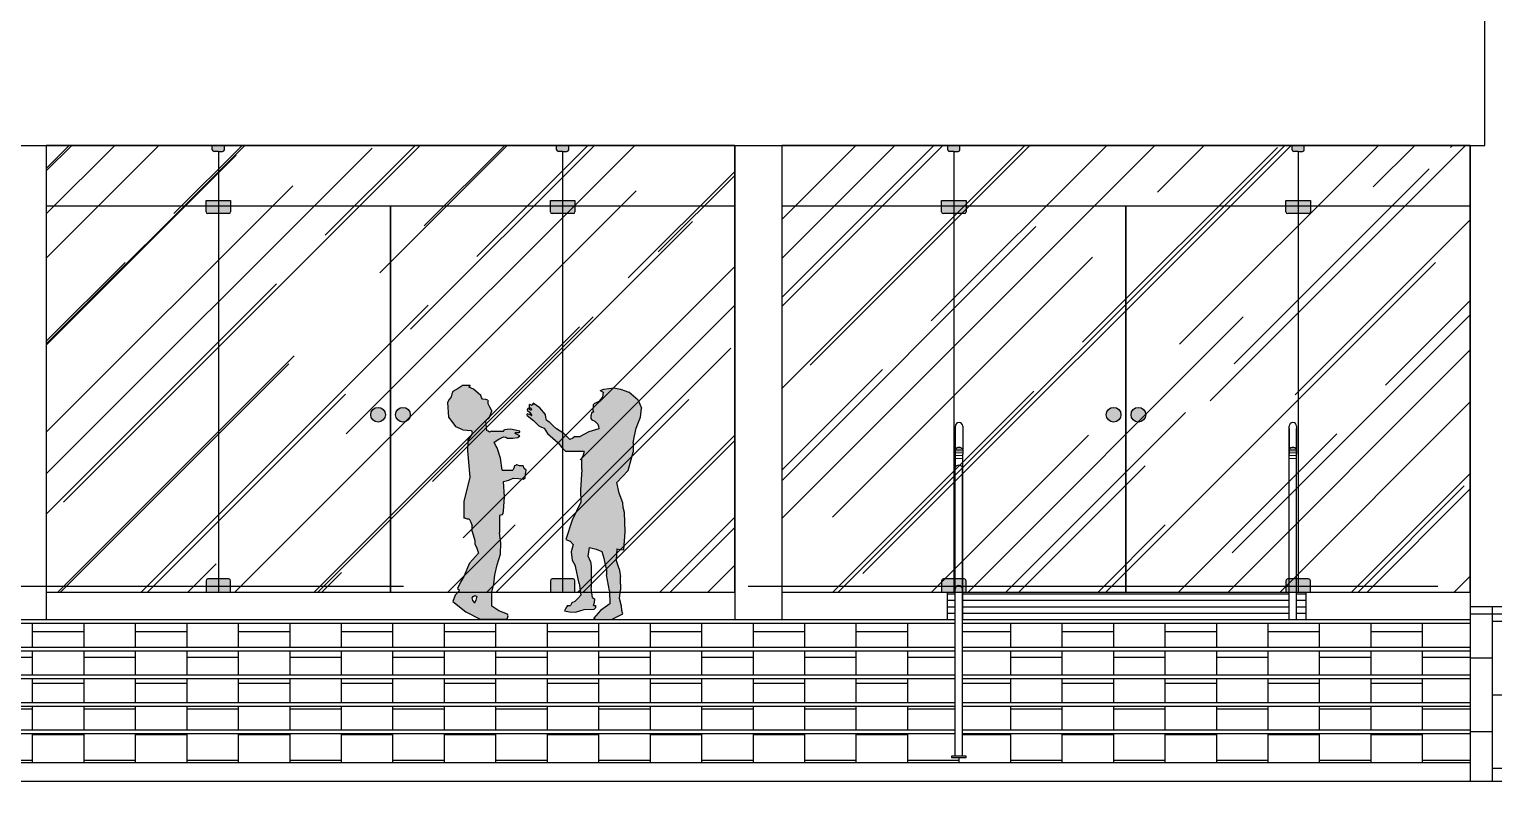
# Model space of a CAD drawing. Header units: metres. Extents: x 2362 to 4220, y 91 to 382.
# Drawn here: x 3681.24 to 3689.21, y 240.96 to 245.09 of the extents above; entities that cross this region are included whole.
import ezdxf

# ---------------------------------------------------------------- set-up
doc = ezdxf.new("R2010")
doc.units = ezdxf.units.M
doc.header["$LTSCALE"] = 5
doc.header["$MEASUREMENT"] = 0
doc.linetypes.add('DASHED', pattern=[0.75, 0.5, -0.25])
doc.layers.add('AREA', color=31, linetype='Continuous', plot=False)
for name, color, linetype, lineweight in [('HACH', 251, 'Continuous', 5), ('hachura sólida', 9, 'Continuous', 0), ('PENA 05', 5, 'Continuous', 25), ('VEGET', 74, 'Continuous', 0)]:
    doc.layers.add(name, color=color, linetype=linetype, lineweight=lineweight)
for name, color, linetype in [('HACHURA', 251, 'Continuous'), ('HACHURA PISOS', 250, 'Continuous'), ('PENA 01', 1, 'Continuous'), ('PENA 02', 2, 'Continuous'), ('PENA 03', 3, 'Continuous'), ('PENA 06', 6, 'Continuous'), ('VEGETACAO', 84, 'Continuous')]:
    doc.layers.add(name, color=color, linetype=linetype)

# ---------------------------------------------------------------- blocks, each defined once
blk = doc.blocks.new('A$C5DC47AB5')
at = {"layer": 'HACHURA PISOS', "ltscale": 1.5}
h = blk.add_hatch(dxfattribs=at)
h.set_pattern_fill('AR-RROOF', color=256, scale=0.5, angle=45, style=0, double=1)
h.paths.add_polyline_path([(0.9362, 2.1), (0.9362, 2.43), (0, 2.43), (0, 2.1)])
h.paths.add_polyline_path([(0.9362, 2.1), (0, 2.1), (0, 0), (0.9362, 0)])
h.paths.add_polyline_path([(2.8087, 2.1), (2.8087, 2.43), (0.9362, 2.43), (0.9362, 2.1)])
h.paths.add_polyline_path([(1.8725, 2.1), (0.9362, 2.1), (0.9362, 0), (1.8725, 0)])
h.paths.add_polyline_path([(1.8725, 0), (2.8087, 0), (2.8087, 2.1), (1.8725, 2.1)])
h.paths.add_polyline_path([(3.745, 2.1), (3.745, 2.43), (2.8087, 2.43), (2.8087, 2.1)])
h.paths.add_polyline_path([(2.8087, 0), (3.745, 0), (3.745, 2.1), (2.8087, 2.1)])
at = {"layer": 'hachura sólida', "ltscale": 1.5}
h = blk.add_hatch(color=256, dxfattribs=at)
h.dxf.hatch_style = 1
h.paths.add_polyline_path([(0.9694, 2.43), (0.9362, 2.43), (0.9031, 2.43), (0.9031, 2.4068, 0.414214), (0.9131, 2.3968), (0.9362, 2.3968), (0.9594, 2.3968, 0.414214), (0.9694, 2.4068)])
h.paths.add_polyline_path([(0.9362, 2.1305), (0.8695, 2.1305), (0.8695, 2.1), (0.9362, 2.1)])
h.paths.add_polyline_path([(0.9362, 2.1), (0.8695, 2.1), (0.8695, 2.0687, 0.414214), (0.8795, 2.0587), (0.9362, 2.0587)])
h.paths.add_polyline_path([(1.003, 2.1), (0.9362, 2.1), (0.9362, 2.0587), (0.993, 2.0587, 0.414214), (1.003, 2.0687)])
h.paths.add_polyline_path([(1.003, 2.1305), (0.9362, 2.1305), (0.9362, 2.1), (1.003, 2.1)])
h.paths.add_polyline_path([(2.8419, 2.43), (2.8087, 2.43), (2.7756, 2.43), (2.7756, 2.4068, 0.414214), (2.7856, 2.3968), (2.8087, 2.3968), (2.8319, 2.3968, 0.414214), (2.8419, 2.4068)])
h.paths.add_polyline_path([(2.8087, 2.1305), (2.742, 2.1305), (2.742, 2.1), (2.8087, 2.1)])
h.paths.add_polyline_path([(2.8087, 2.1), (2.742, 2.1), (2.742, 2.0687, 0.414214), (2.752, 2.0587), (2.8087, 2.0587)])
h.paths.add_polyline_path([(2.8755, 2.1), (2.8087, 2.1), (2.8087, 2.0587), (2.8655, 2.0587, 0.414214), (2.8755, 2.0687)])
h.paths.add_polyline_path([(2.8755, 2.1305), (2.8087, 2.1305), (2.8087, 2.1), (2.8755, 2.1)])
h.paths.add_polyline_path([(0.9362, 0.03), (0.8695, 0.03), (0.8695, 0), (0.9362, 0)])
h.paths.add_polyline_path([(1.003, 0.0619, 0.414214), (0.993, 0.0719), (0.9362, 0.0719), (0.9362, 0.03), (1.003, 0.03)])
h.paths.add_polyline_path([(1.003, 0.03), (0.9362, 0.03), (0.9362, 0), (1.003, 0)])
h.paths.add_polyline_path([(0.9362, 0.0719), (0.8795, 0.0719, 0.414214), (0.8695, 0.0619), (0.8695, 0.03), (0.9362, 0.03)])
h.paths.add_polyline_path([(2.8087, 0.0719), (2.752, 0.0719, 0.414214), (2.742, 0.0619), (2.742, 0.03), (2.8087, 0.03)])
h.paths.add_polyline_path([(2.8755, 0.0619, 0.414214), (2.8655, 0.0719), (2.8087, 0.0719), (2.8087, 0.03), (2.8755, 0.03)])
h.paths.add_polyline_path([(2.8755, 0.03), (2.8087, 0.03), (2.8087, 0), (2.8755, 0)])
h.paths.add_polyline_path([(2.8087, 0.03), (2.742, 0.03), (2.742, 0), (2.8087, 0)])
h.paths.add_polyline_path([(1.9, 0.9649, 1), (1.98, 0.9649, 1)])
h.paths.add_polyline_path([(1.7846, 0.9993), (1.7795, 0.9935), (1.7827, 0.9823), (1.784, 0.9787), (1.7881, 0.9677), (1.7968, 0.9722), (1.7941, 0.9593), (1.7914, 0.9465), (1.7946, 0.9386), (1.7977, 0.94), (1.8097, 0.9453), (1.827, 0.942), (1.8345, 0.9378, 0.187927), (1.845, 0.9649, 0.581792)])
h.paths.add_polyline_path([(1.7941, 0.9593), (1.765, 0.9652, 0.326018), (1.7925, 0.9269), (1.7977, 0.94), (1.7946, 0.9386), (1.7914, 0.9465)])
h.paths.add_polyline_path([(1.784, 0.9787), (1.7714, 0.9865, 0.141472), (1.765, 0.9652), (1.7941, 0.9593), (1.7968, 0.9722), (1.7881, 0.9677)])
h.paths.add_polyline_path([(1.8345, 0.9378), (1.827, 0.942), (1.8097, 0.9453), (1.7977, 0.94), (1.7925, 0.9269, 0.294705)])
h.paths.add_polyline_path([(1.7795, 0.9935), (1.7846, 0.9993, 0.116349), (1.7714, 0.9865), (1.784, 0.9787), (1.7827, 0.9823)])
at = {"layer": 'PENA 01', "ltscale": 1.5}
for p, q in [((3.745, 2.43), (0, 2.43)), ((0.9031, 2.43), (0.9362, 2.43)), ((0.9031, 2.4068), (0.9031, 2.43)), ((0.9362, 2.3968), (0.9131, 2.3968)), ((0.9694, 2.43), (0.9362, 2.43)), ((0.9362, 2.3968), (0.9362, 0)), ((0.9362, 2.3968), (0.9594, 2.3968)), ((0.9694, 2.4068), (0.9694, 2.43)), ((2.7756, 2.43), (2.8087, 2.43)), ((2.7756, 2.4068), (2.7756, 2.43)), ((2.8087, 2.3968), (2.7856, 2.3968)), ((2.8087, 2.3968), (2.8087, 0)), ((2.8419, 2.43), (2.8087, 2.43)), ((2.8087, 2.3968), (2.8319, 2.3968)), ((2.8419, 2.4068), (2.8419, 2.43)), ((3.745, 2.1), (0, 2.1)), ((0.8695, 2.1305), (1.003, 2.1305)), ((0.8695, 2.0687), (0.8695, 2.1305)), ((1.003, 2.1305), (1.003, 2.0687)), ((1.8725, 2.1), (1.8725, 0)), ((1.8725, 0), (1.8725, 2.1)), ((2.742, 2.1305), (2.8755, 2.1305)), ((2.742, 2.0687), (2.742, 2.1305)), ((2.8755, 2.1305), (2.8755, 2.0687)), ((0.993, 2.0587), (0.8795, 2.0587)), ((2.8655, 2.0587), (2.752, 2.0587)), ((0.8695, 0.0619), (0.8695, 0)), ((0.993, 0.0719), (0.8795, 0.0719)), ((1.003, 0), (1.003, 0.0619)), ((2.742, 0.0619), (2.742, 0)), ((2.8655, 0.0719), (2.752, 0.0719)), ((2.8755, 0), (2.8755, 0.0619)), ((0.8695, 0), (1.003, 0)), ((2.742, 0), (2.8755, 0))]:
    blk.add_line(p, q, dxfattribs=at)
blk.add_lwpolyline([(0, 0), (3.745, 0), (3.745, 2.43), (0, 2.43)], close=True, dxfattribs=at)
for centre in [(1.805, 0.9649), (1.94, 0.9649)]:
    blk.add_circle(centre, 0.04, dxfattribs=at)
for centre, start, end in [((0.9131, 2.4068), 180, 270), ((0.9594, 2.4068), 270, 0), ((2.7856, 2.4068), 180, 270), ((2.8319, 2.4068), 270, 0), ((0.8795, 2.0687), 180, 270), ((0.993, 2.0687), 270, 0), ((2.752, 2.0687), 180, 270), ((2.8655, 2.0687), 270, 0), ((0.8795, 0.0619), 90, 180), ((0.993, 0.0619), 0, 90), ((2.752, 0.0619), 90, 180), ((2.8655, 0.0619), 0, 90)]:
    blk.add_arc(centre, 0.01, start, end, dxfattribs=at)
blk = doc.blocks.new('A$C68057A29')
at = {"true_color": 0xffffff}
h = blk.add_hatch(color=7, dxfattribs=at)
h.paths.add_polyline_path([(-0.119, 9.8134, -0.024318), (0.0222, 9.1602, -0.014117), (0.0584, 9.4476, 0.057188)])
h.paths.add_polyline_path([(0.3211, 9.8134, -0.251584), (0.1175, 9.7639, 0.003874), (0.101, 9.6861), (0.101, 8.4691, -0.049663)])
h.paths.add_polyline_path([(0.101, 9.6861, 0.099934), (0.098, 7.6553, -0.029625), (0.101, 8.4691)])
h.paths.add_polyline_path([(0.1799, 9.1602, 0.025315), (0.101, 8.4691, -0.029625), (0.1041, 7.6553, 0.073818)])
h = blk.add_hatch(color=7, dxfattribs=at)
h.paths.add_polyline_path([(-0.2224, 9.6082, -0.19331), (-0.398, 9.5799, -0.147193), (-0.1024, 8.5704, 0.086451), (-0.4164, 9.0018, -0.063005), (-0.144, 8.2719, -0.094153), (0.0667, 7.8266, -0.049814), (0.0012, 8.8444, 0.08304)])
h.paths.add_polyline_path([(-0.6844, 9.538, -0.146473), (-0.246, 8.8069, -0.044587), (-0.1024, 8.5704, 0.058462), (-0.1488, 8.9933, 0.105011)])
h.paths.add_polyline_path([(-0.4164, 9.0018, -0.041703), (-0.246, 8.8069, 0.017198), (-0.2746, 8.905, 0.00321), (-0.8206, 9.42, -0.131643), (-0.5237, 8.9127, -0.076545), (-0.1991, 8.4749, 0.04601)])
h.paths.add_polyline_path([(-0.9417, 9.2205, -0.061695), (-0.4207, 8.552, -0.075001), (-0.144, 8.2719, 0.016946), (-0.1991, 8.4749, 0.150253)])
h = blk.add_hatch(color=7, dxfattribs=at)
h.paths.add_polyline_path([(0.4245, 9.6082, 0.19331), (0.6001, 9.5799, 0.147193), (0.3045, 8.5704, -0.086451), (0.6184, 9.0018, 0.063005), (0.3461, 8.2719, 0.094153), (0.1354, 7.8266, 0.049814), (0.2009, 8.8444, -0.08304)])
h.paths.add_polyline_path([(0.8865, 9.538, 0.146473), (0.4481, 8.8069, 0.044587), (0.3045, 8.5704, -0.058462), (0.3509, 8.9933, -0.105011)])
h.paths.add_polyline_path([(0.6184, 9.0018, 0.041703), (0.4481, 8.8069, -0.017198), (0.4767, 8.905, -0.00321), (1.0227, 9.42, 0.131643), (0.7258, 8.9127, 0.076545), (0.4012, 8.4749, -0.04601)])
h.paths.add_polyline_path([(1.1438, 9.2205, 0.061695), (0.6228, 8.552, 0.075001), (0.3461, 8.2719, -0.016946), (0.4012, 8.4749, -0.150253)])
for points in [[(-0.7445, 8.7294, -0.070284), (-0.4207, 8.552, 0.031872), (-0.6696, 8.9138, 0.077436), (-1.1837, 9.1213, -0.112612)], [(0.8716, 8.9138, -0.077436), (1.3858, 9.1213, 0.112612), (0.9466, 8.7294, 0.070284), (0.6228, 8.552, -0.031872)], [(-1.323, 8.8097, -0.195277), (0.0982, 7.6509, -0.000163), (0.098, 7.6553, -0.008485), (0.0667, 7.8266, 0.365558)], [(1.525, 8.8097, 0.195277), (0.1039, 7.6509, 0.000163), (0.1041, 7.6553, 0.008485), (0.1354, 7.8266, -0.365558)], [(0.0982, 7.6509, 0.364933), (-1.5678, 8.0903, -0.246731)], [(1.7699, 8.0903, 0.246731), (0.1039, 7.6509, -0.364933)], [(0.101, 7.348, 0.004557), (0.0872, 7.6103, 0.069044), (0.0402, 5.2555, 0.014527), (0.101, 6.0906)], [(0.101, 7.348, -0.004557), (0.1149, 7.6103, -0.069044), (0.1618, 5.2555, -0.014527), (0.101, 6.0906)], [(0.101, 4.2878), (0.2021, 4.2878), (0.2021, 0), (0, 0), (0, 3.01)], [(0.101, 4.2878), (0, 4.2878), (0, 3), (0.101, 3)]]:
    blk.add_hatch(color=7, dxfattribs=at).paths.add_polyline_path(points)
h = blk.add_hatch(color=7, dxfattribs=at)
h.paths.add_polyline_path([(-1.3993, 8.4256, -0.14938), (-0.5778, 8.1518, -0.161363), (0.0982, 7.6509, 0.068746), (-0.2992, 8.1865, 0.097574)])
h.paths.add_polyline_path([(-0.8779, 8.6228, 0.141919), (-1.3989, 8.5644, -0.191807), (-0.6318, 8.3071, -0.030397), (-0.2992, 8.1865, 0.074748)])
h = blk.add_hatch(color=7, dxfattribs=at)
h.paths.add_polyline_path([(1.6014, 8.4256, 0.14938), (0.7799, 8.1518, 0.161363), (0.1039, 7.6509, -0.068746), (0.5013, 8.1865, -0.097574)])
h.paths.add_polyline_path([(1.0799, 8.6228, -0.141919), (1.601, 8.5644, 0.191807), (0.8339, 8.3071, 0.030397), (0.5013, 8.1865, -0.074748)])
h = blk.add_hatch(color=7, dxfattribs=at)
h.paths.add_polyline_path([(-1.608, 7.891, -0.054316), (-0.2534, 7.7006, -0.036314), (0.101, 7.6401, 0.25519)])
h.paths.add_polyline_path([(0.101, 7.6401, 0.195009), (-1.7424, 7.3738, 0.006636)])
h.paths.add_polyline_path([(-1.3448, 6.7404, -0.088485), (-0.3992, 7.4184, -0.076912), (0.0144, 7.6264, -0.001907), (-0.5148, 7.5455, 0.189009)])
h = blk.add_hatch(color=7, dxfattribs=at)
h.paths.add_polyline_path([(1.8101, 7.891, 0.054316), (0.4555, 7.7006, 0.036314), (0.101, 7.6401, -0.25519)])
h.paths.add_polyline_path([(0.101, 7.6401, -0.195009), (1.9445, 7.3738, -0.006636)])
h.paths.add_polyline_path([(0.1877, 7.6264, 0.001907), (0.7169, 7.5455, -0.189009), (1.5469, 6.7404, 0.088485), (0.6013, 7.4184, 0.076912)])
h = blk.add_hatch(color=7, dxfattribs=at)
h.paths.add_polyline_path([(0.0144, 7.6264, 0.262696), (-0.994, 6.5322, -0.067376)])
h.paths.add_polyline_path([(0.101, 7.6401, 0.244454), (-0.467, 5.9001, -0.061421)])
h.paths.add_polyline_path([(0.101, 7.6401, -0.000313), (0.0144, 7.6264, 0.026032), (-0.4104, 7.2357, 0.104314), (-0.7747, 6.1486, -0.034284), (-0.3807, 6.8835, -0.114523)])
h = blk.add_hatch(color=7, dxfattribs=at)
h.paths.add_polyline_path([(-0.1017, 7.1653, 0.03131), (-0.3841, 6.2734, 0.046673), (-0.3474, 5.0078, -0.065061), (-0.2536, 5.7987, -0.090721)])
h.paths.add_polyline_path([(0, 4.6738), (0, 4.8408, -0.115804), (0.0872, 7.6103, 0.016167), (-0.1017, 7.1653, 0.167776)])
h.paths.add_polyline_path([(0.0872, 7.6103, 0.115804), (0, 4.8408), (0, 5.689, -0.056289)], flags=17)
h = blk.add_hatch(color=7, dxfattribs=at)
h.paths.add_polyline_path([(0.1877, 7.6264, -0.262696), (1.1961, 6.5322, 0.067376)])
h.paths.add_polyline_path([(0.101, 7.6401, -0.244454), (0.669, 5.9001, 0.061421)])
h.paths.add_polyline_path([(0.101, 7.6401, 0.000313), (0.1877, 7.6264, -0.026032), (0.6124, 7.2357, -0.104314), (0.9768, 6.1486, 0.034284), (0.5828, 6.8835, 0.114523)])
h = blk.add_hatch(color=7, dxfattribs=at)
h.paths.add_polyline_path([(0.3038, 7.1653, -0.03131), (0.5862, 6.2734, -0.046673), (0.5495, 5.0078, 0.065061), (0.4557, 5.7987, 0.090721)])
h.paths.add_polyline_path([(0.1149, 7.6103, -0.016167), (0.3038, 7.1653, -0.167776), (0.2021, 4.6738), (0.2021, 4.8408, 0.115804)])
h.paths.add_polyline_path([(0.1149, 7.6103, -0.115804), (0.2021, 4.8408), (0.2021, 5.689, 0.056289)], flags=17)
h = blk.add_hatch(color=7, dxfattribs=at)
h.paths.add_polyline_path([(0.101, 6.0906, -0.014527), (0.0402, 5.2555, -0.012706), (0, 5.689), (0, 4.4391), (0.101, 4.4391)])
h.paths.add_polyline_path([(0.101, 4.4391), (0, 4.4391), (0, 4.2878), (0.101, 4.2878)])
h = blk.add_hatch(color=7, dxfattribs=at)
h.paths.add_polyline_path([(0.101, 6.0906, 0.014527), (0.1618, 5.2555, 0.012706), (0.2021, 5.689), (0.2021, 4.4391), (0.101, 4.4391)])
h.paths.add_polyline_path([(0.101, 4.4391), (0.2021, 4.4391), (0.2021, 4.2878), (0.101, 4.2878)])
at = {"layer": 'VEGET'}
for p, q in [((0, 5.689), (0, 0)), ((0.2021, 5.689), (0.2021, 0)), ((0, 4.4391), (0.2021, 4.4391)), ((0, 4.2878), (0.2021, 4.2878)), ((0, 3.4644), (0.2021, 3.4644)), ((0, 3.3131), (0.2021, 3.3131)), ((0, 2.2403), (0.2021, 2.2403)), ((0, 2.089), (0.2021, 2.089))]:
    blk.add_line(p, q, dxfattribs=at)
blk.add_lwpolyline([(-0.0654, 0.0129), (0.0734, 0), (0.1157, -0.0196), (0.2877, 0.0431)], dxfattribs=at)
for centre, radius, start, end in [((-6.759, 8.0362), 6.8737, 9.41122, 14.9833), ((-1.6239, 8.8576), 1.7827, 19.32687, 32.41916), ((5.129, 8.6631), 5.131, 167.6115, 191.50067), ((6.9611, 8.0362), 6.8737, 165.0167, 183.2141), ((0.1732, 9.9781), 0.2214, 255.4209, 311.90745), ((-0.3454, 9.8127), 0.2387, 257.27548, 301.03897), ((-1.9276, 8.584), 1.8252, 359.57544, 33.06911), ((-2.3944, 8.5578), 2.4127, 6.82226, 25.80999), ((2.5964, 8.5578), 2.4127, 154.19001, 173.17774), ((2.1296, 8.584), 1.8252, 146.93089, 180.42456), ((0.5475, 9.8127), 0.2387, 238.96103, 282.72452), ((-40.6483, -33.3586), 58.4487, 46.310143, 47.113213), ((-1.6187, 8.6121), 1.1356, 15.34853, 48.81274), ((-1.6992, 8.0047), 1.8387, 32.52344, 56.50221), ((-1.6863, 8.4403), 1.4862, 14.28014, 47.61225), ((1.9013, 8.0047), 1.8387, 123.49779, 147.47656), ((1.8884, 8.4403), 1.4862, 132.38775, 165.71986), ((40.8504, -33.3586), 58.4487, 132.886787, 133.689857), ((1.8208, 8.6121), 1.1356, 131.18726, 164.65147), ((-1.7831, 7.6401), 1.7905, 27.79098, 61.97085), ((-3.38, 6.7832), 3.4476, 30.86718, 44.98884), ((-4.9269, 8.6631), 5.131, 348.49933, 5.56035), ((1.9852, 7.6401), 1.7905, 118.02915, 152.20902), ((3.5821, 6.7832), 3.4476, 135.01116, 149.13282), ((-1.5925, 7.3676), 1.8007, 59.16548, 76.87713), ((-1.823, 7.9626), 1.3233, 35.41065, 61.11113), ((1.7946, 7.3676), 1.8007, 103.12287, 120.83452), ((2.0251, 7.9626), 1.3233, 118.88887, 144.58935), ((-3.1646, 7.5605), 3.1032, 13.25279, 27.67335), ((-1.4973, 7.885), 1.5542, 15.10832, 45.93434), ((1.6994, 7.885), 1.5542, 134.06566, 164.89168), ((3.3667, 7.5605), 3.1032, 152.32665, 166.74721), ((-1.2106, 7.4948), 1.3197, 14.56304, 94.88421), ((-2.0394, 6.4802), 2.4371, 28.70757, 72.90548), ((2.2414, 6.4802), 2.4371, 107.09452, 151.29243), ((1.4127, 7.4948), 1.3197, 85.11579, 165.43696), ((-1.0377, 7.6942), 0.9422, 80.23203, 112.54164), ((-1.3384, 7.4727), 1.0934, 49.73858, 93.17008), ((1.5405, 7.4727), 1.0934, 86.82992, 130.26142), ((1.2398, 7.6942), 0.9422, 67.45836, 99.76797), ((-6.759, 8.0362), 6.8737, 356.7859, 3.61068), ((-1.4365, 6.9445), 1.4816, 54.57896, 89.8788), ((-1.4559, 5.5143), 2.9118, 66.59442, 89.55565), ((1.658, 5.5143), 2.9118, 90.44435, 113.40558), ((1.6385, 6.9445), 1.4816, 90.1212, 125.42104), ((-0.9958, 6.8813), 1.3375, 35.12508, 115.31985), ((1.1978, 6.8813), 1.3375, 64.68015, 144.87492), ((-1.153, 6.2853), 1.8521, 47.50281, 102.94212), ((1.355, 6.2853), 1.8521, 77.05788, 132.49719), ((-0.9833, 6.2003), 1.8024, 53.01428, 110.27741), ((1.1854, 6.2003), 1.8024, 69.72259, 126.98572), ((-1.8047, 1.5794), 6.3147, 75.77905, 88.21505), ((2.0068, 1.5794), 6.3147, 91.78495, 104.22095), ((-0.4923, 5.2335), 2.4787, 76.15018, 120.28898), ((0.6944, 5.2335), 2.4787, 59.71102, 103.84982), ((-10.8519, 76.9507), 70.1707, 277.459125, 278.980033), ((3.5519, 3.3548), 5.5462, 129.63014, 145.0483), ((0.4797, 6.1859), 1.5138, 107.90156, 166.77688), ((1.4901, 6.2239), 1.9837, 134.44734, 189.39441), ((6.8723, 4.4669), 7.4779, 154.89133, 168.95042), ((5.9424, 6.0399), 6.0622, 164.98557, 191.40814), ((8.5498, 6.2637), 8.5691, 170.95829, 186.75696), ((-14.2986, 6.7193), 14.4134, 354.17093, 3.54432), ((-1.288, 6.2239), 1.9837, 350.60559, 45.55266), ((-6.6702, 4.4669), 7.4779, 11.04958, 25.10867), ((11.054, 76.9507), 70.1707, 261.019967, 262.540875), ((-8.3477, 6.2637), 8.5691, 353.24304, 9.04171), ((-5.7403, 6.0399), 6.0622, 348.59186, 15.01443), ((-3.3498, 3.3548), 5.5462, 34.9517, 50.36986), ((-0.2776, 6.1859), 1.5138, 13.22312, 72.09844), ((0.0971, 6.0843), 1.5842, 112.72065, 155.53332), ((0.105, 6.0843), 1.5842, 24.46668, 67.27935), ((1.0286, 4.4287), 3.3132, 115.52819, 135.75473), ((-0.8265, 4.4287), 3.3132, 44.24527, 64.47181), ((1.9844, 5.8285), 2.7775, 149.56129, 173.38211), ((-1.7823, 5.8285), 2.7775, 6.61789, 30.43871), ((3.5572, 6.0669), 3.8203, 163.29019, 201.38673), ((-3.3552, 6.0669), 3.8203, 338.61327, 16.70981), ((4.7744, 3.6466), 6.0871, 147.8749, 155.72913), ((-4.5723, 3.6466), 6.0871, 24.27087, 32.1251), ((6.3983, 5.8369), 6.7964, 176.31802, 187.00683), ((-6.1962, 5.8369), 6.7964, 352.99317, 3.68198), ((14.5007, 6.7193), 14.4134, 182.49997, 185.82907), ((2.7257, 5.0446), 3.0733, 165.79552, 180.68549), ((-2.5236, 5.0446), 3.0733, 359.31451, 14.20448)]:
    blk.add_arc(centre, radius, start, end, dxfattribs=at)
blk = doc.blocks.new('A$C318B2F86')
at = {"true_color": 0xffffff}
h = blk.add_hatch(color=7, dxfattribs=at)
h.paths.add_polyline_path([(0.8014, 0.9091), (0.8014, 0.9597), (0.8095, 0.9981), (0.8172, 1.0388), (0.842, 1.1), (0.8465, 1.1489), (0.829, 1.1918), (0.7771, 1.2363), (0.7323, 1.2524), (0.6961, 1.2589), (0.6427, 1.2511), (0.6211, 1.2444), (0.6387, 1.2363), (0.6339, 1.2078), (0.6148, 1.1843), (0.6005, 1.1775), (0.5882, 1.1725), (0.5863, 1.1661), (0.5863, 1.1495), (0.5811, 1.1447), (0.5823, 1.1398), (0.5863, 1.1274), (0.5803, 1.1263), (0.5768, 1.1242), (0.5715, 1.1071), (0.5708, 1.0922), (0.576, 1.0842), (0.5932, 1.0777), (0.6084, 1.061), (0.6126, 1.0512), (0.6148, 1.0356), (0.5595, 1.0205), (0.5135, 0.9945), (0.485, 0.9945), (0.473, 0.9858), (0.4566, 0.9787), (0.4241, 1.0109), (0.3838, 1.0356), (0.3659, 1.0522), (0.349, 1.0704), (0.3388, 1.0762), (0.33, 1.0831), (0.3266, 1.0985), (0.3237, 1.1147), (0.2944, 1.1494), (0.2573, 1.1748), (0.2573, 1.1717), (0.2534, 1.1665), (0.2478, 1.1622), (0.2442, 1.1662), (0.2383, 1.1685), (0.2383, 1.1527), (0.2443, 1.1479), (0.2478, 1.14), (0.2414, 1.14), (0.2359, 1.1471), (0.2288, 1.1464), (0.2268, 1.1428), (0.2256, 1.1369), (0.2401, 1.1245), (0.2509, 1.1084), (0.2478, 1.1084), (0.238, 1.1144), (0.2256, 1.1179), (0.2256, 1.1084), (0.2593, 1.0812), (0.2889, 1.0515), (0.3032, 1.0451), (0.3174, 1.0388), (0.3272, 1.025), (0.3363, 1.0103), (0.3645, 0.9847), (0.3933, 0.9597), (0.4133, 0.9348), (0.4344, 0.9123), (0.5357, 0.9123), (0.5303, 0.8927), (0.523, 0.8775), (0.523, 0.8142), (0.5141, 0.7036), (0.5167, 0.637), (0.4701, 0.5399), (0.4344, 0.4345), (0.4596, 0.4253), (0.4756, 0.4061), (0.4648, 0.3664), (0.4692, 0.3207), (0.4789, 0.3052), (0.4882, 0.289), (0.5069, 0.1946), (0.5099, 0.1836), (0.5167, 0.1309), (0.4997, 0.1134), (0.485, 0.0961), (0.4681, 0.0895), (0.4597, 0.074), (0.4439, 0.074), (0.435, 0.0606), (0.4281, 0.0455), (0.4548, 0.0395), (0.4882, 0.0392), (0.5341, 0.0528), (0.5894, 0.055), (0.5958, 0.0613), (0.5958, 0.074), (0.5863, 0.074), (0.5915, 0.0923), (0.5926, 0.1088), (0.58, 0.1183), (0.5765, 0.1443), (0.5736, 0.172), (0.5736, 0.2882), (0.5685, 0.3141), (0.5566, 0.343), (0.5641, 0.3903), (0.6003, 0.3816), (0.6306, 0.3681), (0.6422, 0.3324), (0.6459, 0.3138), (0.6559, 0.2669), (0.6559, 0.2416), (0.6721, 0.1553), (0.6749, 0.0834), (0.6246, 0.0484), (0.5863, 0.0043), (0.5969, 0), (0.6116, -0.002), (0.6874, -0.0002), (0.7445, 0.0296), (0.7399, 0.0481), (0.7381, 0.0707), (0.7262, 0.1125), (0.7318, 0.1593), (0.7318, 0.1909), (0.7323, 0.2326), (0.726, 0.2741), (0.7097, 0.3238), (0.7128, 0.3839), (0.7302, 0.3802), (0.7508, 0.3776), (0.7574, 0.4747), (0.754, 0.5801), (0.7469, 0.6074), (0.7445, 0.6339), (0.7244, 0.6861), (0.7128, 0.7446), (0.7738, 0.8097)])
h.paths.add_polyline_path([(0.1496, 0.7677), (0.1773, 0.7652), (0.2041, 0.7623), (0.2138, 0.7701), (0.2155, 0.7869), (0.2192, 0.8119), (0.2077, 0.8199), (0.2033, 0.8341), (0.1832, 0.8352), (0.1685, 0.8404), (0.163, 0.8359), (0.1559, 0.8341), (0.1516, 0.8226), (0.1464, 0.8119), (0.0895, 0.8119), (0.0807, 0.8761), (0.061, 0.9322), (0.0521, 0.9462), (0.0452, 0.9638), (0.0707, 0.9793), (0.0958, 0.9923), (0.1093, 0.9909), (0.1179, 0.986), (0.1474, 0.9857), (0.1749, 0.9891), (0.1844, 0.9986), (0.182, 1.0004), (0.178, 1.0018), (0.1701, 1.0049), (0.1611, 1.0086), (0.1591, 1.0144), (0.178, 1.0144), (0.1844, 1.0192), (0.1844, 1.0239), (0.1589, 1.0283), (0.1338, 1.0334), (0.116, 1.033), (0.1025, 1.0311), (0.0958, 1.0239), (0.0325, 1.0239), (0.0279, 1.0208), (0.0199, 1.0176), (0.0128, 1.0232), (0.004, 1.0271), (-0.0023, 1.0777), (0.0193, 1.0976), (0.0223, 1.1023), (0.0305, 1.1284), (0.0305, 1.1382), (0.022, 1.1534), (0.0135, 1.1726), (0.0135, 1.189), (0.0111, 1.1924), (-0.0003, 1.1964), (-0.0181, 1.1979), (-0.0237, 1.2064), (-0.0276, 1.2169), (-0.0679, 1.2525), (-0.0924, 1.262), (-0.086, 1.2738), (-0.1225, 1.2738), (-0.1509, 1.2562), (-0.1795, 1.239), (-0.185, 1.2253), (-0.1889, 1.2106), (-0.199, 1.1947), (-0.2079, 1.1789), (-0.2026, 1.1003), (-0.1636, 1.0461), (-0.1257, 1.0302), (-0.1007, 1.0292), (-0.0782, 1.0271), (-0.0757, 1.0206), (-0.0751, 1.0113), (-0.0974, 0.972), (-0.1004, 0.9164), (-0.0872, 0.7734), (-0.1193, 0.6411), (-0.1193, 0.5494), (-0.113, 0.5494), (-0.101, 0.547), (-0.0909, 0.5462), (-0.0818, 0.5274), (-0.0751, 0.5082), (-0.0751, 0.4766), (-0.0592, 0.4291), (-0.0592, 0.4102), (-0.0488, 0.3868), (-0.0403, 0.3595), (-0.0883, 0.3049), (-0.1193, 0.233), (-0.1381, 0.201), (-0.1541, 0.1666), (-0.1474, 0.1622), (-0.1447, 0.1539), (-0.1674, 0.1305), (-0.1795, 0.097), (-0.109, 0.0398), (-0.0276, -0.0011), (0.1116, -0.0011), (0.1178, 0.0063), (0.1211, 0.0179), (0.1191, 0.0215), (0.1179, 0.0274), (0.0714, 0.0465), (0.0325, 0.0716), (0.0325, 0.1476), (0.0436, 0.192), (0.0483, 0.2425), (0.0625, 0.2967), (0.08, 0.3532), (0.0818, 0.4149), (0.0736, 0.4703), (0.0736, 0.5652), (0.0895, 0.5683), (0.0936, 0.5761), (0.0958, 0.5873), (0.1014, 0.6658), (0.0958, 0.7487), (0.1244, 0.7572)])
h.paths.add_polyline_path([(-0.0592, 0.1286), (-0.0557, 0.1266), (-0.0497, 0.1254), (-0.0536, 0.1044), (-0.0624, 0.0875), (-0.0624, 0.0906), (-0.0708, 0.1012), (-0.0751, 0.1159), (-0.0691, 0.1237)], flags=16)
for p, q in [((-0.1889, 1.2106), (-0.199, 1.1947)), ((-0.185, 1.2253), (-0.1889, 1.2106)), ((-0.1795, 1.239), (-0.185, 1.2253)), ((-0.1509, 1.2562), (-0.1795, 1.239)), ((-0.1225, 1.2738), (-0.1509, 1.2562)), ((-0.1225, 1.2738), (-0.086, 1.2738)), ((-0.086, 1.2738), (-0.0924, 1.262)), ((-0.086, 1.2738), (-0.0924, 1.2619)), ((-0.0679, 1.2525), (-0.0924, 1.262)), ((-0.0276, 1.2169), (-0.0679, 1.2525)), ((-0.0237, 1.2064), (-0.0276, 1.2169)), ((-0.0181, 1.1979), (-0.0237, 1.2064)), ((-0.0003, 1.1964), (-0.0181, 1.1979)), ((0.0111, 1.1924), (-0.0003, 1.1964)), ((0.6339, 1.2078), (0.6148, 1.1843)), ((0.6211, 1.2444), (0.6427, 1.2511)), ((0.6211, 1.2444), (0.6387, 1.2363)), ((0.6387, 1.2363), (0.6339, 1.2078)), ((0.6427, 1.2511), (0.6961, 1.2589)), ((0.6961, 1.2589), (0.7323, 1.2524)), ((0.7323, 1.2524), (0.7771, 1.2363)), ((0.829, 1.1918), (0.7771, 1.2363)), ((-0.199, 1.1947), (-0.2079, 1.1789)), ((-0.2079, 1.1789), (-0.2026, 1.1003)), ((0.0111, 1.1924), (0.0135, 1.189)), ((0.0135, 1.1726), (0.0135, 1.189)), ((0.022, 1.1534), (0.0135, 1.1726)), ((0.0305, 1.1382), (0.022, 1.1534)), ((0.0223, 1.1023), (0.0305, 1.1284)), ((0.0305, 1.1382), (0.0305, 1.1284)), ((0.2268, 1.1428), (0.2256, 1.1369)), ((0.2256, 1.1369), (0.2401, 1.1245)), ((0.238, 1.1144), (0.2256, 1.1179)), ((0.2256, 1.1084), (0.2256, 1.1179)), ((0.2288, 1.1464), (0.2268, 1.1428)), ((0.2359, 1.1471), (0.2288, 1.1464)), ((0.2414, 1.14), (0.2359, 1.1471)), ((0.2442, 1.1662), (0.2383, 1.1685)), ((0.2383, 1.1527), (0.2383, 1.1685)), ((0.2383, 1.1527), (0.2443, 1.1479)), ((0.2401, 1.1245), (0.2509, 1.1084)), ((0.2414, 1.14), (0.2478, 1.14)), ((0.2478, 1.1622), (0.2442, 1.1662)), ((0.2443, 1.1479), (0.2478, 1.14)), ((0.2534, 1.1665), (0.2478, 1.1622)), ((0.2573, 1.1717), (0.2534, 1.1665)), ((0.2944, 1.1494), (0.2573, 1.1748)), ((0.2573, 1.1717), (0.2573, 1.1748)), ((0.3237, 1.1147), (0.2944, 1.1494)), ((0.5768, 1.1242), (0.5715, 1.1071)), ((0.5803, 1.1263), (0.5768, 1.1242)), ((0.5863, 1.1274), (0.5803, 1.1263)), ((0.5811, 1.1447), (0.5863, 1.1495)), ((0.5811, 1.1447), (0.5823, 1.1398)), ((0.5823, 1.1398), (0.5863, 1.1274)), ((0.5863, 1.1661), (0.5882, 1.1725)), ((0.5863, 1.1495), (0.5863, 1.1661)), ((0.6005, 1.1775), (0.5882, 1.1725)), ((0.6148, 1.1843), (0.6005, 1.1775)), ((0.829, 1.1918), (0.8465, 1.1489)), ((0.842, 1.1), (0.8465, 1.1489)), ((-0.2026, 1.1003), (-0.1636, 1.0461)), ((-0.1257, 1.0302), (-0.1636, 1.0461)), ((-0.0023, 1.0777), (0.0193, 1.0976)), ((-0.0023, 1.0777), (0.004, 1.0271)), ((0.0193, 1.0976), (0.0223, 1.1023)), ((0.2256, 1.1084), (0.2593, 1.0812)), ((0.2478, 1.1084), (0.238, 1.1144)), ((0.2478, 1.1084), (0.2509, 1.1084)), ((0.2593, 1.0812), (0.2889, 1.0515)), ((0.2889, 1.0515), (0.3032, 1.0451)), ((0.3032, 1.0451), (0.3174, 1.0388)), ((0.3174, 1.0388), (0.3272, 1.025)), ((0.3266, 1.0985), (0.3237, 1.1147)), ((0.33, 1.0831), (0.3266, 1.0985)), ((0.3388, 1.0762), (0.33, 1.0831)), ((0.349, 1.0704), (0.3388, 1.0762)), ((0.3659, 1.0522), (0.349, 1.0704)), ((0.3838, 1.0356), (0.3659, 1.0522)), ((0.4241, 1.0109), (0.3838, 1.0356)), ((0.6148, 1.0356), (0.5595, 1.0205)), ((0.5715, 1.1071), (0.5708, 1.0922)), ((0.5708, 1.0922), (0.576, 1.0842)), ((0.576, 1.0842), (0.5932, 1.0777)), ((0.5932, 1.0777), (0.6084, 1.061)), ((0.6084, 1.061), (0.6126, 1.0512)), ((0.6126, 1.0512), (0.6148, 1.0356)), ((0.8095, 0.9981), (0.8172, 1.0388)), ((0.8172, 1.0388), (0.842, 1.1)), ((-0.1257, 1.0302), (-0.1007, 1.0292)), ((-0.1007, 1.0292), (-0.0782, 1.0271)), ((-0.0974, 0.972), (-0.1004, 0.9164)), ((-0.0751, 1.0113), (-0.0974, 0.972)), ((-0.0782, 1.0271), (-0.0757, 1.0206)), ((-0.0757, 1.0206), (-0.0751, 1.0113)), ((0.0128, 1.0232), (0.004, 1.0271)), ((0.0199, 1.0176), (0.0128, 1.0232)), ((0.0279, 1.0208), (0.0199, 1.0176)), ((0.0325, 1.0239), (0.0279, 1.0208)), ((0.0325, 1.0239), (0.0958, 1.0239)), ((0.0452, 0.9638), (0.0707, 0.9793)), ((0.0521, 0.9462), (0.0452, 0.9638)), ((0.0707, 0.9793), (0.0958, 0.9923)), ((0.0958, 1.0239), (0.1025, 1.0311)), ((0.0958, 0.9923), (0.1093, 0.9909)), ((0.116, 1.033), (0.1025, 1.0311)), ((0.1093, 0.9909), (0.1179, 0.986)), ((0.1338, 1.0334), (0.116, 1.033)), ((0.1179, 0.986), (0.1474, 0.9857)), ((0.1589, 1.0283), (0.1338, 1.0334)), ((0.1474, 0.9857), (0.1749, 0.9891)), ((0.1844, 1.0239), (0.1589, 1.0283)), ((0.1604, 1.0104), (0.1591, 1.0144)), ((0.178, 1.0144), (0.1591, 1.0144)), ((0.1622, 1.0081), (0.1604, 1.0104)), ((0.1701, 1.0049), (0.1622, 1.0081)), ((0.178, 1.0018), (0.1701, 1.0049)), ((0.1749, 0.9891), (0.1844, 0.9986)), ((0.178, 1.0144), (0.1844, 1.0192)), ((0.182, 1.0004), (0.178, 1.0018)), ((0.1844, 0.9986), (0.182, 1.0004)), ((0.1844, 1.0192), (0.1844, 1.0239)), ((0.3272, 1.025), (0.3363, 1.0103)), ((0.3363, 1.0103), (0.3645, 0.9847)), ((0.3645, 0.9847), (0.3933, 0.9597)), ((0.3933, 0.9597), (0.4133, 0.9348)), ((0.4566, 0.9787), (0.4241, 1.0109)), ((0.473, 0.9858), (0.4566, 0.9787)), ((0.485, 0.9945), (0.473, 0.9858)), ((0.485, 0.9945), (0.5135, 0.9945)), ((0.5595, 1.0205), (0.5135, 0.9945)), ((0.8014, 0.9597), (0.8095, 0.9981)), ((0.8014, 0.9597), (0.8014, 0.9091)), ((-0.1004, 0.9164), (-0.0872, 0.7734)), ((0.061, 0.9322), (0.0521, 0.9462)), ((0.0807, 0.8761), (0.061, 0.9322)), ((0.0895, 0.8119), (0.0807, 0.8761)), ((0.4133, 0.9348), (0.4344, 0.9123)), ((0.5357, 0.9123), (0.4344, 0.9123)), ((0.5303, 0.8927), (0.523, 0.8775)), ((0.523, 0.8142), (0.523, 0.8775)), ((0.5357, 0.9123), (0.5303, 0.8927)), ((0.7738, 0.8097), (0.8014, 0.9091)), ((0.0895, 0.8119), (0.1464, 0.8119)), ((0.1516, 0.8226), (0.1464, 0.8119)), ((0.1559, 0.8341), (0.1516, 0.8226)), ((0.163, 0.8359), (0.1559, 0.8341)), ((0.1685, 0.8404), (0.163, 0.8359)), ((0.1832, 0.8352), (0.1685, 0.8404)), ((0.2033, 0.8341), (0.1832, 0.8352)), ((0.2077, 0.8199), (0.2033, 0.8341)), ((0.2192, 0.8119), (0.2077, 0.8199)), ((0.2155, 0.7869), (0.2192, 0.8119)), ((0.523, 0.8142), (0.5141, 0.7036)), ((0.7128, 0.7446), (0.7738, 0.8097)), ((-0.0872, 0.7734), (-0.1193, 0.6411)), ((0.0958, 0.7487), (0.1244, 0.7572)), ((0.1014, 0.6658), (0.0958, 0.7487)), ((0.1244, 0.7572), (0.1496, 0.7677)), ((0.1496, 0.7677), (0.1773, 0.7652)), ((0.1773, 0.7652), (0.2041, 0.7623)), ((0.2041, 0.7623), (0.2138, 0.7701)), ((0.2138, 0.7701), (0.2155, 0.7869)), ((0.7244, 0.6861), (0.7128, 0.7446)), ((-0.1193, 0.6411), (-0.1193, 0.5494)), ((0.0958, 0.5873), (0.1014, 0.6658)), ((0.5141, 0.7036), (0.5167, 0.637)), ((0.7445, 0.6339), (0.7244, 0.6861)), ((0.0895, 0.5683), (0.0736, 0.5652)), ((0.0736, 0.5652), (0.0736, 0.4703)), ((0.0895, 0.5683), (0.0936, 0.5761)), ((0.0936, 0.5761), (0.0958, 0.5873)), ((0.5167, 0.637), (0.4701, 0.5399)), ((0.7469, 0.6074), (0.7445, 0.6339)), ((0.754, 0.5801), (0.7469, 0.6074)), ((0.7574, 0.4747), (0.754, 0.5801)), ((-0.113, 0.5494), (-0.1193, 0.5494)), ((-0.113, 0.5494), (-0.101, 0.547)), ((-0.101, 0.547), (-0.0909, 0.5462)), ((-0.0909, 0.5462), (-0.0818, 0.5274)), ((-0.0818, 0.5274), (-0.0751, 0.5082)), ((-0.0751, 0.4766), (-0.0751, 0.5082)), ((0.4701, 0.5399), (0.4344, 0.4345)), ((-0.0751, 0.4766), (-0.0592, 0.4291)), ((-0.0592, 0.4291), (-0.0592, 0.4102)), ((-0.0592, 0.4102), (-0.0488, 0.3868)), ((0.0818, 0.4149), (0.0736, 0.4703)), ((0.08, 0.3532), (0.0818, 0.4149)), ((0.4344, 0.4345), (0.4596, 0.4253)), ((0.4596, 0.4253), (0.4756, 0.4061)), ((0.4756, 0.4061), (0.4648, 0.3664)), ((0.7508, 0.3776), (0.7574, 0.4747)), ((-0.0403, 0.3595), (-0.0883, 0.3049)), ((-0.0488, 0.3868), (-0.0403, 0.3595)), ((0.0625, 0.2967), (0.08, 0.3532)), ((0.4648, 0.3664), (0.4692, 0.3207)), ((0.4692, 0.3207), (0.4789, 0.3052)), ((0.5566, 0.343), (0.5641, 0.3903)), ((0.5685, 0.3141), (0.5566, 0.343)), ((0.5641, 0.3903), (0.6003, 0.3816)), ((0.6003, 0.3816), (0.6306, 0.3681)), ((0.6306, 0.3681), (0.6422, 0.3324)), ((0.6422, 0.3324), (0.6496, 0.2953)), ((0.7128, 0.3839), (0.7097, 0.3238)), ((0.726, 0.2741), (0.7097, 0.3238)), ((0.7128, 0.3839), (0.7302, 0.3802)), ((0.7302, 0.3802), (0.7508, 0.3776)), ((-0.0883, 0.3049), (-0.1193, 0.233)), ((0.0436, 0.192), (0.0483, 0.2425)), ((0.0483, 0.2425), (0.0625, 0.2967)), ((0.4789, 0.3052), (0.4882, 0.289)), ((0.5069, 0.1946), (0.4882, 0.289)), ((0.5685, 0.3141), (0.5736, 0.2882)), ((0.5736, 0.2882), (0.5736, 0.172)), ((0.6459, 0.3138), (0.6559, 0.2669)), ((0.6559, 0.2669), (0.6559, 0.2416)), ((0.6721, 0.1553), (0.6559, 0.2416)), ((0.726, 0.2741), (0.7323, 0.2326)), ((-0.1381, 0.201), (-0.1541, 0.1666)), ((-0.1541, 0.1666), (-0.1474, 0.1622)), ((-0.1474, 0.1622), (-0.1447, 0.1539)), ((-0.1193, 0.233), (-0.1381, 0.201)), ((0.0325, 0.1476), (0.0436, 0.192)), ((0.5069, 0.1946), (0.5099, 0.1836)), ((0.5099, 0.1836), (0.5167, 0.1309)), ((0.5765, 0.1443), (0.5736, 0.172)), ((0.7262, 0.1125), (0.7318, 0.1593)), ((0.7318, 0.1909), (0.7323, 0.2326)), ((0.7318, 0.1909), (0.7318, 0.1593)), ((-0.1674, 0.1305), (-0.1795, 0.097)), ((-0.1795, 0.097), (-0.109, 0.0398)), ((-0.1447, 0.1539), (-0.1674, 0.1305)), ((-0.0751, 0.1159), (-0.0691, 0.1237)), ((-0.0708, 0.1012), (-0.0751, 0.1159)), ((-0.0624, 0.0906), (-0.0708, 0.1012)), ((-0.0691, 0.1237), (-0.0592, 0.1286)), ((-0.0536, 0.1044), (-0.0624, 0.0875)), ((-0.0624, 0.0906), (-0.0624, 0.0875)), ((-0.0592, 0.1286), (-0.0557, 0.1266)), ((-0.0557, 0.1266), (-0.0497, 0.1254)), ((-0.0497, 0.1254), (-0.0536, 0.1044)), ((0.0325, 0.0716), (0.0325, 0.1476)), ((0.4681, 0.0895), (0.4597, 0.074)), ((0.485, 0.0961), (0.4681, 0.0895)), ((0.4997, 0.1134), (0.485, 0.0961)), ((0.5167, 0.1309), (0.4997, 0.1134)), ((0.58, 0.1183), (0.5765, 0.1443)), ((0.58, 0.1183), (0.5926, 0.1088)), ((0.5863, 0.074), (0.5915, 0.0923)), ((0.5915, 0.0923), (0.5926, 0.1088)), ((0.6749, 0.0834), (0.6246, 0.0484)), ((0.6721, 0.1553), (0.6749, 0.0834)), ((0.7381, 0.0707), (0.7262, 0.1125)), ((-0.109, 0.0398), (-0.0276, -0.0011)), ((0.0714, 0.0465), (0.0325, 0.0716)), ((0.1179, 0.0274), (0.0714, 0.0465)), ((0.1116, -0.0011), (0.1178, 0.0063)), ((0.1178, 0.0063), (0.1211, 0.0179)), ((0.1191, 0.0215), (0.1179, 0.0274)), ((0.1211, 0.0179), (0.1191, 0.0215)), ((0.435, 0.0606), (0.4281, 0.0455)), ((0.4281, 0.0455), (0.4548, 0.0395)), ((0.4439, 0.074), (0.435, 0.0606)), ((0.4439, 0.074), (0.4597, 0.074)), ((0.4548, 0.0395), (0.4882, 0.0392)), ((0.4882, 0.0392), (0.5341, 0.0528)), ((0.5341, 0.0528), (0.5894, 0.055)), ((0.5863, 0.074), (0.5958, 0.074)), ((0.6246, 0.0484), (0.5863, 0.0043)), ((0.5863, 0.0043), (0.5969, 0)), ((0.5958, 0.0613), (0.5894, 0.055)), ((0.5958, 0.074), (0.5958, 0.0613)), ((0.5969, 0), (0.6116, -0.002)), ((0.6874, -0.0002), (0.7445, 0.0296)), ((0.7399, 0.0481), (0.7381, 0.0707)), ((0.7445, 0.0296), (0.7399, 0.0481)), ((0.1116, -0.0011), (-0.0276, -0.0011)), ((0.6116, -0.002), (0.6874, -0.0002))]:
    blk.add_line(p, q)

msp = doc.modelspace()

# ---------------------------------------------------------------- hatches: boundary and pattern name
at = {"layer": 'HACHURA', "true_color": 0x86cacb}
h = msp.add_hatch(dxfattribs=at)
h.set_pattern_fill('LINE', color=133, scale=0.3, angle=45, style=0)
h.paths.add_polyline_path([(3733.2231, 245.2619), (3731.4653, 245.2619), (3731.4653, 244.6219, -1), (3731.3453, 244.6219), (3731.3453, 245.2619), (3729.4699, 245.2619), (3729.4699, 244.6219, -1), (3729.3499, 244.6219), (3729.3356, 244.5819), (3729.3356, 242.0619), (3733.2231, 242.0619)])
h.paths.add_polyline_path([(3736.0806, 245.2619), (3735.3973, 245.2619), (3735.3973, 244.6219, -1), (3735.2773, 244.6219), (3735.2773, 245.2619), (3733.5731, 245.2619), (3733.5731, 242.0619), (3736.0806, 242.0619)])
h.paths.add_polyline_path([(3736.0806, 242.0619), (3733.5731, 242.0619), (3733.5731, 241.9104), (3735.223, 241.9104), (3735.223, 241.1504), (3735.2565, 241.1504), (3735.2565, 241.0204), (3736.0806, 241.021)])
h.paths.add_polyline_path([(3733.2231, 242.0619), (3729.3356, 242.0619), (3729.3356, 241.9128), (3731.3931, 241.9104), (3733.2231, 241.9104)])
h.paths.add_polyline_path([(3736.0806, 248.8619), (3729.3356, 248.8619), (3729.3356, 248.6619), (3736.0806, 248.6619)])
h.paths.add_polyline_path([(3736.0806, 248.6619), (3729.3356, 248.6619), (3729.3356, 248.1619), (3736.0806, 248.1619)])
h.paths.add_polyline_path([(3731.3453, 246.9619), (3729.4699, 246.9619), (3729.4699, 246.5119), (3731.3453, 246.5119)])
h.paths.add_polyline_path([(3733.3406, 246.9619), (3731.4653, 246.9619), (3731.4653, 246.5119), (3733.3406, 246.5119)])
h.paths.add_polyline_path([(3735.2773, 246.9619), (3733.4606, 246.9619), (3733.4606, 246.5119), (3735.2773, 246.5119)])
h.paths.add_polyline_path([(3736.0806, 246.9619), (3735.3973, 246.9619), (3735.3973, 246.5119), (3736.0806, 246.5119)])
h.paths.add_polyline_path([(3736.0806, 253.4026), (3590.2512, 253.4026), (3590.2512, 248.8619), (3597.0806, 248.8619), (3597.0806, 250.2119), (3729.3356, 250.2119), (3729.3356, 248.8619), (3736.0806, 248.8619)])
h.paths.add_polyline_path([(3597.0806, 248.8619), (3590.2512, 248.8619), (3590.2512, 248.6619), (3597.0806, 248.6619)])
h.paths.add_polyline_path([(3597.0806, 247.8619), (3597.0806, 248.6619), (3590.2512, 248.6619), (3590.2512, 245.4619), (3597.0806, 245.4619)])
h.paths.add_polyline_path([(3597.0806, 245.4619), (3590.2512, 245.4619), (3590.2512, 245.2619), (3597.0806, 245.2619)])
h.paths.add_polyline_path([(3594.3306, 245.2121), (3597.0806, 245.2121), (3597.0806, 245.2619), (3590.2512, 245.2619), (3590.2512, 242.0619), (3597.0806, 242.0619), (3597.0806, 244.4619), (3594.3306, 244.4619)])
h.paths.add_polyline_path([(3592.9692, 241.6419), (3593.4692, 241.6419), (3593.4692, 241.7319), (3593.9692, 241.7319), (3593.9692, 241.8019), (3594.4692, 241.8019), (3594.4692, 241.8719), (3594.9692, 241.8719), (3594.9692, 241.9219), (3597.0806, 241.9219), (3597.0806, 242.0619), (3590.2512, 242.0619), (3590.2512, 241.2019), (3590.9692, 241.2019), (3590.9692, 241.2919), (3591.0692, 241.2919), (3591.4692, 241.2919), (3591.4692, 241.3919), (3591.9692, 241.3919), (3591.9692, 241.4819), (3592.4692, 241.4819), (3592.4692, 241.5519), (3592.9692, 241.5519)])
h.paths.add_polyline_path([(3595.918, 241.9323, 0.231983), (3595.9306, 241.9259, -0.024569), (3595.9993, 241.922, 0.18155), (3596.0108, 241.925), (3596.0108, 241.925), (3596.0108, 241.925, -0.181561), (3595.9993, 241.922, 0.027379), (3595.9227, 241.9259)], flags=16)
at = {"layer": 'HACHURA', "ltscale": 1.5}
h = msp.add_hatch(dxfattribs=at)
h.set_pattern_fill('_USER', color=256, scale=0.035, style=0, pattern_type=0)
h.set_pattern_definition([(0, (3686.235637, 241.881935), (0, 0.035), [])])
h.paths.add_polyline_path([(3688.096, 241.8819), (3688.096, 242.0319), (3686.3202, 242.0319), (3686.3202, 241.8819)])
h.paths.add_polyline_path([(3688.136, 242.0319), (3688.136, 241.8819), (3688.1856, 241.8819), (3688.1856, 242.0319)])
edge = h.paths.add_edge_path()
edge.add_arc((3686.2985, 241.9355), 0.02, 155.97211, 180)
edge.add_line((3686.2785, 241.9355), (3686.2785, 241.8819))
edge.add_line((3686.2785, 241.8819), (3686.2356, 241.8819))
edge.add_line((3686.2356, 241.8819), (3686.2356, 242.0319))
edge.add_line((3686.2356, 242.0319), (3686.2802, 242.0319))
edge.add_line((3686.2802, 242.0319), (3686.2802, 241.9437))
h = msp.add_hatch(dxfattribs=at)
h.set_pattern_fill('AR-B88,_I', color=256, scale=0.05, angle=90, style=2)
h.set_pattern_definition([(90, (6214.80168, 250.87133), (-0.4, 2e-17), []), (180, (6214.80168, 250.87133), (-0.4, -0.2), [0.4, -0.4])])
h.paths.add_polyline_path([(3677.3356, 241.9019), (3676.8326, 241.9019), (3676.8326, 241.0019), (3677.3356, 241.0019)])
h.paths.add_polyline_path([(3677.3356, 241.9419), (3676.8326, 241.9419), (3676.8326, 241.9019), (3677.3356, 241.9019)])
h.paths.add_polyline_path([(3689.5823, 241.9119), (3689.0823, 241.9119), (3689.0823, 241.0019), (3689.5823, 241.0019)])
h.paths.add_polyline_path([(3689.5823, 241.9519), (3689.0823, 241.9519), (3689.0823, 241.9119), (3689.5823, 241.9119)])
at = {"layer": 'HACHURA PISOS', "ltscale": 1.5}
h = msp.add_hatch(dxfattribs=at)
h.set_pattern_fill('AR-B88,_O', color=256, scale=0.035, angle=90)
h.set_pattern_definition([(90, (2537.7413, 9.2751), (-0.28, 2e-17), []), (180, (2537.74131, 9.27511), (-0.28, -0.14), [0.28, -0.28])])
h.paths.add_polyline_path([(3686.2785, 241.8619), (3677.3356, 241.8619), (3677.3356, 241.7319), (3686.2785, 241.7319)])
h.paths.add_polyline_path([(3686.2785, 241.7119), (3677.3356, 241.7119), (3677.3356, 241.5819), (3686.2785, 241.5819)])
h.paths.add_polyline_path([(3686.2785, 241.5619), (3677.3356, 241.5619), (3677.3356, 241.4319), (3686.2785, 241.4319)])
h.paths.add_polyline_path([(3686.2785, 241.4119), (3677.3356, 241.4119), (3677.3356, 241.2819), (3686.2785, 241.2819)])
h.paths.add_polyline_path([(3686.2785, 241.2619), (3677.3356, 241.2619), (3677.3356, 241.1019), (3689.0823, 241.1019), (3689.0823, 241.2619), (3686.3185, 241.2619), (3686.3185, 241.1387), (3686.3385, 241.1387), (3686.3385, 241.1315), (3686.2585, 241.1315), (3686.2585, 241.1387), (3686.2785, 241.1387)])
h.paths.add_polyline_path([(3689.0823, 241.8619), (3686.3185, 241.8619), (3686.3185, 241.7319), (3689.0823, 241.7319)])
h.paths.add_polyline_path([(3689.0823, 241.7119), (3686.3185, 241.7119), (3686.3185, 241.5819), (3689.0823, 241.5819)])
h.paths.add_polyline_path([(3689.0823, 241.5619), (3686.3185, 241.5619), (3686.3185, 241.4319), (3689.0823, 241.4319)])
h.paths.add_polyline_path([(3689.0823, 241.4119), (3686.3185, 241.4119), (3686.3185, 241.2819), (3689.0823, 241.2819)])

# ---------------------------------------------------------------- linework, layer by layer
at = {"layer": 'AREA', "linetype": 'DASHED', "ltscale": 1.5}
msp.add_line((3750.7791, 242.0619), (3574.1462, 242.0619), dxfattribs=at)
at = {"layer": 'HACH'}
for p, q in [((3686.2802, 242.8088), (3686.3202, 242.8088)), ((3686.2802, 242.7997), (3686.3202, 242.7997)), ((3686.2802, 242.79), (3686.3202, 242.79)), ((3686.2802, 242.7756), (3686.3202, 242.7756)), ((3688.096, 242.8088), (3688.136, 242.8088)), ((3688.096, 242.7997), (3688.136, 242.7997)), ((3688.096, 242.79), (3688.136, 242.79)), ((3688.096, 242.7756), (3688.136, 242.7756)), ((3686.3202, 242.759), (3686.2802, 242.759)), ((3688.136, 242.759), (3688.096, 242.759))]:
    msp.add_line(p, q, dxfattribs=at)
at = {"layer": 'PENA 01', "ltscale": 1.5}
for points in [[(3681.3356, 242.0319), (3685.0806, 242.0319)], [(3685.3356, 242.0319), (3686.2802, 242.0319)], [(3686.3202, 242.0319), (3688.096, 242.0319)], [(3688.136, 242.0319), (3689.0823, 242.0319)]]:
    msp.add_lwpolyline(points, dxfattribs=at)
at = {"layer": 'PENA 02', "ltscale": 1.5}
for p, q in [((3686.2802, 242.7819), (3686.2802, 242.9348)), ((3686.3202, 242.9348), (3686.3202, 242.7819)), ((3688.096, 242.7819), (3688.096, 242.9348)), ((3688.096, 242.9221), (3688.096, 242.7819)), ((3688.136, 242.9348), (3688.136, 242.7819)), ((3688.136, 242.7819), (3688.136, 242.9221)), ((3688.096, 241.8819), (3688.096, 242.7819)), ((3688.136, 241.8819), (3688.136, 242.7819)), ((3686.2356, 242.0319), (3686.2356, 241.8819)), ((3688.1856, 242.0319), (3688.1856, 241.8819))]:
    msp.add_line(p, q, dxfattribs=at)
at = {"layer": 'PENA 02'}
for p, q in [((3686.2802, 242.7138), (3686.2802, 242.7819)), ((3686.3202, 241.8819), (3686.3202, 242.7819)), ((3688.096, 242.7138), (3688.096, 242.7819))]:
    msp.add_line(p, q, dxfattribs=at)
at = {"layer": 'PENA 02', "ltscale": 1.5}
for centre, radius, start, end in [((3686.3002, 242.9348), 0.02, 0, 180), ((3688.116, 242.9348), 0.02, 0, 180), ((3686.3002, 242.7938), 0.0247, 35.8831, 144.1169), ((3688.116, 242.7938), 0.0247, 35.8831, 144.1169)]:
    msp.add_arc(centre, radius, start, end, dxfattribs=at)
at = {"layer": 'PENA 03', "ltscale": 1.5}
for p, q in [((3681.3356, 244.4619), (3681.3356, 241.8819)), ((3685.0806, 244.4619), (3685.0806, 241.8819)), ((3685.3356, 244.4619), (3685.3356, 241.8819)), ((3689.0806, 244.4619), (3689.0806, 241.8819))]:
    msp.add_line(p, q, dxfattribs=at)
for points in [[(3686.2785, 242.0474), (3686.2785, 242.7116)], [(3686.3185, 242.0474), (3686.3185, 242.7116)]]:
    msp.add_lwpolyline(points, dxfattribs=at)
msp.add_arc((3686.2985, 242.6972), 0.0247, 35.8831, 144.1169, dxfattribs=at)
at = {"layer": 'PENA 05', "ltscale": 1.5}
for p, q in [((3686.2785, 241.1387), (3686.2785, 242.0474)), ((3686.3185, 241.1387), (3686.3185, 242.0474))]:
    msp.add_line(p, q, dxfattribs=at)
msp.add_lwpolyline([(3677.2556, 245.4619), (3677.2556, 244.4619), (3689.1606, 244.4619), (3689.1606, 245.4619)], close=True, dxfattribs=at)
for points in [[(3677.3356, 241.8819), (3686.2785, 241.8819)], [(3677.3356, 241.8619), (3686.2785, 241.8619)], [(3686.3185, 241.8819), (3689.0823, 241.8819)], [(3686.3185, 241.8619), (3689.0823, 241.8619)], [(3677.3356, 241.7319), (3686.2785, 241.7319)], [(3686.3185, 241.7319), (3689.0823, 241.7319)], [(3677.3356, 241.7119), (3686.2785, 241.7119)], [(3686.3185, 241.7119), (3689.0823, 241.7119)], [(3677.3356, 241.5819), (3686.2785, 241.5819)], [(3686.3185, 241.5819), (3689.0823, 241.5819)], [(3677.3356, 241.5619), (3686.2785, 241.5619)], [(3686.3185, 241.5619), (3689.0823, 241.5619)], [(3677.3356, 241.4319), (3686.2785, 241.4319)], [(3677.3356, 241.4119), (3686.2785, 241.4119)], [(3686.3185, 241.4319), (3689.0823, 241.4319)], [(3686.3185, 241.4119), (3689.0823, 241.4119)], [(3677.3356, 241.2819), (3686.2785, 241.2819)], [(3677.3356, 241.2619), (3686.2785, 241.2619)], [(3686.3185, 241.2819), (3689.0823, 241.2819)], [(3686.3185, 241.2619), (3689.0823, 241.2619)], [(3686.3385, 241.1387), (3686.2585, 241.1387), (3686.2585, 241.1315), (3686.3385, 241.1315)], [(3686.3385, 241.1315), (3686.3385, 241.1387)]]:
    msp.add_lwpolyline(points, dxfattribs=at)
msp.add_arc((3686.2985, 242.0474), 0.02, 0, 180, dxfattribs=at)
at = {"layer": 'PENA 06', "ltscale": 1.5}
for p, q in [((3689.5823, 241.9519), (3689.0823, 241.9519)), ((3689.0823, 241.0019), (3689.0823, 241.9519)), ((3689.5823, 241.9119), (3689.0823, 241.9119)), ((3689.0823, 241.1019), (3677.3356, 241.1019))]:
    msp.add_line(p, q, dxfattribs=at)
msp.add_lwpolyline([(3739.4592, 241.0235), (3739.4592, 241.0235), (3709.7436, 241.0019), (3676.8326, 241.0019), (3664.2326, 241.0019), (3605.4861, 240.9619), (3604.4986, 240.9619), (3599.4997, 240.9619), (3589.1394, 240.9619)], dxfattribs=at)

# ---------------------------------------------------------------- block references
at = {"layer": 'PENA 01', "ltscale": 1.5}
for p in [(3681.3356, 242.0319), (3685.3356, 242.0319)]:
    msp.add_blockref('A$C5DC47AB5', p, dxfattribs=at)
at = {"layer": 'PENA 01'}
msp.add_blockref('A$C318B2F86', (3683.7265, 241.884), dxfattribs=at)
at = {"layer": 'VEGETACAO', "ltscale": 1.5, "xscale": 0.8, "yscale": 0.8, "zscale": 0.8}
msp.add_blockref('A$C68057A29', (3689.8726, 241.4432), dxfattribs=at)

doc.saveas('drawing.dxf')
